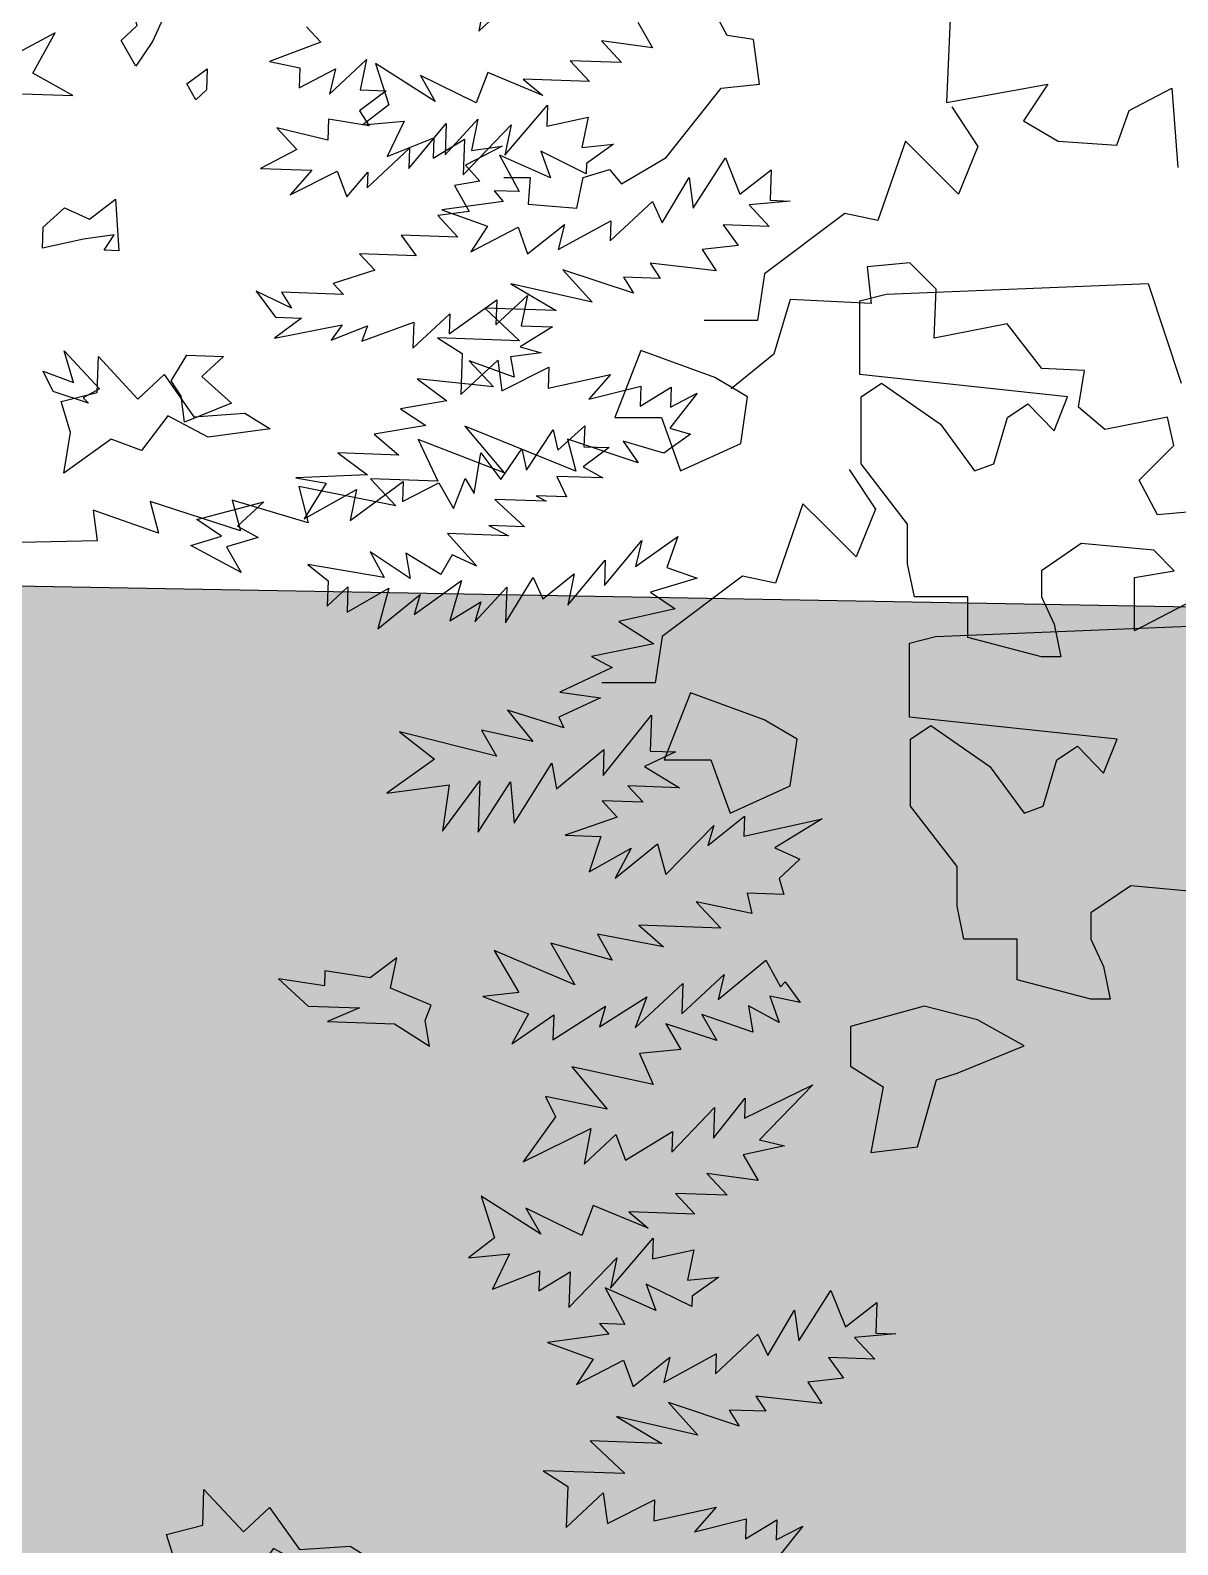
# Model space of a CAD drawing. Header units: inches. Extents: x 11.9 to 85.3, y 5.2 to 37.4.
# Drawn here: x 39.4636 to 39.7312, y 21.8438 to 22.197 of the extents above; entities that cross this region are included whole.
import ezdxf

# ---------------------------------------------------------------- set-up
doc = ezdxf.new("R2010")
doc.units = ezdxf.units.IN
doc.header["$MEASUREMENT"] = 0
doc.layers.add('CAY', color=94, linetype='Continuous')
doc.layers.add('CAY-3', color=61, linetype='Continuous')

# ---------------------------------------------------------------- blocks, each defined once
blk = doc.blocks.new('A$C76451831')
at = {"layer": 'CAY'}
for p, q in [((5368.29, 853.27), (5349.35, 843.05)), ((5356.68, 832.37), (5368.29, 853.27)), ((5498.9, 856.42), (5506.33, 848.45)), ((5506.33, 848.45), (5479.7, 838.5)), ((5479.7, 838.5), (5495.44, 835.23)), ((5495.44, 835.23), (5495.08, 824.82)), ((5495.08, 824.82), (5514, 834.58)), ((5510.83, 821.55), (5530.03, 839.46)), ((5514, 834.58), (5510.83, 821.55)), ((5530.03, 839.46), (5526.76, 823.71)), ((5377.57, 820.76), (5356.68, 832.37)), ((5351.32, 821.68), (5377.57, 820.76)), ((5540.34, 823.24), (5526.38, 812.84)), ((5526.76, 823.71), (5540.34, 823.24)), ((5526.38, 812.84), (5531.55, 804.96)), ((5509.99, 797.55), (5483.48, 803.92)), ((5483.48, 803.92), (5493.96, 792.67)), ((5510.37, 808.42), (5509.99, 797.55)), ((5531.55, 804.96), (5510.37, 808.42)), ((5552.08, 782.93), (5571.47, 806.28)), ((5570.9, 789.98), (5587.86, 808.43)), ((5571.47, 806.28), (5570.9, 789.98)), ((5587.86, 808.43), (5584.57, 792.23)), ((5493.96, 792.67), (5475.04, 782.9)), ((5530.42, 772.81), (5552.44, 793.35)), ((5552.44, 793.35), (5552.08, 782.93)), ((5600.51, 794.39), (5581.59, 784.62)), ((5584.57, 792.23), (5600.51, 794.39)), ((5475.04, 782.9), (5501.74, 781.97)), ((5501.74, 781.97), (5490.42, 769.22)), ((5490.42, 769.22), (5514.87, 781.51)), ((5514.87, 781.51), (5519.84, 768.19)), ((5519.84, 768.19), (5530.71, 780.96)), ((5530.71, 780.96), (5530.42, 772.81)), ((5581.59, 784.62), (5589, 776.2)), ((5589, 776.2), (5575.78, 773.95)), ((5575.78, 773.95), (5583.47, 760.53)), ((5583.47, 760.53), (5567.08, 758.38)), ((5567.08, 758.38), (5577.56, 747.14)), ((5577.56, 747.14), (5548.14, 748.16)), ((5548.14, 748.16), (5555.93, 737.47)), ((5526.51, 738.49), (5534.37, 730.06)), ((5555.93, 737.47), (5526.51, 738.49)), ((5534.37, 730.06), (5512.83, 723.1)), ((5472.81, 719.06), (5482.76, 705.57)), ((5491.08, 710.26), (5472.81, 719.06)), ((5518.07, 717.48), (5485.93, 718.6)), ((5485.93, 718.6), (5491.08, 710.26)), ((5512.83, 723.1), (5518.07, 717.48)), ((5597.27, 701.57), (5613.66, 716.86)), ((5613.66, 716.86), (5610.39, 701.11)), ((5573.09, 696.97), (5597.73, 714.7)), ((5597.73, 714.7), (5597.27, 701.57)), ((5496.34, 705.09), (5482.38, 694.7)), ((5482.38, 694.7), (5517.52, 701.63)), ((5482.76, 705.57), (5496.34, 705.09)), ((5517.52, 701.63), (5511.8, 693.67)), ((5511.8, 693.67), (5530.64, 701.17)), ((5527.64, 693.12), (5554.72, 703.05)), ((5530.64, 701.17), (5527.64, 693.12)), ((5554.25, 689.47), (5573.45, 707.39)), ((5554.72, 703.05), (5554.25, 689.47)), ((5573.45, 707.39), (5573.09, 696.97)), ((5626.69, 700.54), (5610.01, 690.24)), ((5610.39, 701.11), (5626.69, 700.54)), ((5620.78, 687.15), (5604.85, 684.98)), ((5604.85, 684.98), (5606.74, 674.49)), ((5610.01, 690.24), (5620.78, 687.15)), ((5606.74, 674.49), (5583.48, 683.01)), ((5583.48, 683.01), (5596.14, 669.42)), ((5596.14, 669.42), (5556.41, 673.53)), ((5556.41, 673.53), (5571.87, 662.11)), ((5571.87, 662.11), (5547.71, 657.97)), ((5547.71, 657.97), (5561, 649.34)), ((5561, 649.34), (5534.11, 644.84)), ((5613.22, 626.21), (5627.08, 647.03)), ((5627.08, 647.03), (5629.44, 636.52)), ((5629.44, 636.52), (5643.47, 649.18)), ((5643.47, 649.18), (5643.09, 638.31)), ((5534.11, 644.84), (5546.87, 633.97)), ((5656.22, 637.86), (5642.73, 627.9)), ((5643.09, 638.31), (5656.22, 637.86)), ((5515.19, 635.07), (5530.65, 623.65)), ((5546.87, 633.97), (5515.19, 635.07)), ((5586.05, 614.01), (5589.51, 635.2)), ((5589.51, 635.2), (5599.9, 621.24)), ((5599.9, 621.24), (5610.88, 637.17)), ((5610.88, 637.17), (5613.22, 626.21)), ((5530.65, 623.65), (5493.44, 622.23)), ((5493.44, 622.23), (5509.21, 619.42)), ((5575.36, 606.23), (5581.34, 621.88)), ((5581.34, 621.88), (5586.05, 614.01)), ((5628.96, 622.94), (5634.03, 612.34)), ((5652.95, 622.1), (5628.96, 622.94)), ((5642.73, 627.9), (5652.95, 622.1)), ((5509.21, 619.42), (5497.68, 600.78)), ((5497.68, 600.78), (5524.95, 616.15)), ((5521.67, 599.94), (5549.11, 620.29)), ((5524.95, 616.15), (5521.67, 599.94)), ((5549.11, 620.29), (5548.75, 609.88)), ((5548.75, 609.88), (5567.67, 619.64)), ((5567.67, 619.64), (5575.36, 606.23)), ((5596.82, 610.92), (5612.19, 596.78)), ((5623.52, 609.98), (5596.82, 610.92)), ((5618.19, 612.89), (5623.52, 609.98)), ((5634.03, 612.34), (5618.19, 612.89)), ((5603.87, 592.08), (5572.18, 593.19)), ((5572.18, 593.19), (5587.46, 576.34)), ((5612.19, 596.78), (5593.63, 597.43)), ((5593.63, 597.43), (5603.87, 592.08)), ((5669.92, 576.18), (5691.77, 591.73)), ((5691.77, 591.73), (5686.22, 575.61)), ((5552.79, 569.84), (5531.98, 583.71)), ((5531.98, 583.71), (5539.21, 570.31)), ((5568.73, 572), (5550.53, 583.07)), ((5550.53, 583.07), (5552.79, 569.84)), ((5574.52, 582.23), (5568.73, 572)), ((5587.46, 576.34), (5574.52, 582.23)), ((5653.72, 566.32), (5673.11, 589.67)), ((5673.11, 589.67), (5669.92, 576.18)), ((5499.57, 577.14), (5510.15, 568.61)), ((5539.21, 570.31), (5499.57, 577.14)), ((5634.78, 556.1), (5654.18, 579.45)), ((5654.18, 579.45), (5653.72, 566.32)), ((5686.22, 575.61), (5701.88, 570.07)), ((5510.15, 568.61), (5509.69, 555.48)), ((5554.86, 551.18), (5579.49, 568.91)), ((5579.49, 568.91), (5573.32, 547.82)), ((5602.29, 546.81), (5616.7, 570.33)), ((5616.7, 570.33), (5621.75, 559.27)), ((5621.75, 559.27), (5638.07, 572.3)), ((5638.07, 572.3), (5634.78, 556.1)), ((5701.88, 570.07), (5677.61, 562.76)), ((5509.69, 555.48), (5520.47, 565.53)), ((5520.47, 565.53), (5520.01, 552.4)), ((5520.01, 552.4), (5541.74, 564.79)), ((5541.74, 564.79), (5536.02, 543.68)), ((5536.02, 543.68), (5557.94, 561.5)), ((5557.94, 561.5), (5554.86, 551.18)), ((5586.44, 547.36), (5602.93, 565.37)), ((5602.93, 565.37), (5602.29, 546.81)), ((5677.61, 562.76), (5690.45, 554.15)), ((5573.32, 547.82), (5589.52, 557.68)), ((5589.52, 557.68), (5586.44, 547.36)), ((5690.45, 554.15), (5661.22, 547.47)), ((5661.22, 547.47), (5679.4, 535.95)), ((5679.4, 535.95), (5646.99, 529.38)), ((5683.65, 539.8), (5680.11, 515.62)), ((5646.99, 529.38), (5657.66, 523.56)), ((5657.66, 523.56), (5630.49, 510.91)), ((5680.11, 515.62), (5652.4, 515.62)), ((5651.68, 507.91), (5630.03, 497.78)), ((5630.49, 510.91), (5651.68, 507.91)), ((5632.55, 492.25), (5603.42, 501.43)), ((5603.42, 501.43), (5616.44, 485.11)), ((5630.03, 497.78), (5632.55, 492.25)), ((5652.99, 467.51), (5678.1, 498.82)), ((5678.1, 498.82), (5677.45, 480.26)), ((5597.6, 477.61), (5547.29, 490.25)), ((5547.29, 490.25), (5565.37, 476.01)), ((5589.92, 491.02), (5597.6, 477.61)), ((5616.44, 485.11), (5589.92, 491.02)), ((5628.73, 460.65), (5653.46, 481.1)), ((5653.46, 481.1), (5652.99, 467.51)), ((5677.45, 480.26), (5690.58, 479.8)), ((5565.37, 476.01), (5540.74, 458.29)), ((5606.81, 442.83), (5626.47, 473.88)), ((5626.47, 473.88), (5628.73, 460.65)), ((5690.58, 479.8), (5674.45, 472.2)), ((5674.45, 472.2), (5692.64, 461.14)), ((5569.51, 438.7), (5589, 464.76)), ((5589, 464.76), (5588.07, 438.05)), ((5588.07, 438.05), (5604.84, 464.21)), ((5604.84, 464.21), (5606.81, 442.83)), ((5540.74, 458.29), (5573.06, 462.6)), ((5573.06, 462.6), (5569.51, 438.7)), ((5665.94, 462.08), (5673.8, 453.64)), ((5692.64, 461.14), (5665.94, 462.08)), ((5652.53, 454.38), (5660.39, 445.95)), ((5673.8, 453.64), (5652.53, 454.38)), ((5660.39, 445.95), (5633.33, 436.47)), ((5685.63, 416.05), (5710.54, 441.48)), ((5707.46, 431.16), (5726.57, 446.36)), ((5710.54, 441.48), (5707.46, 431.16)), ((5726.57, 446.36), (5726.2, 435.94)), ((5726.2, 435.94), (5766.85, 444.95)), ((5766.85, 444.95), (5742.31, 429.94)), ((5633.33, 436.47), (5651.88, 435.82)), ((5651.88, 435.82), (5645.8, 417.45)), ((5645.8, 417.45), (5667.53, 429.83)), ((5659.29, 414.25), (5681.21, 432.08)), ((5667.53, 429.83), (5659.29, 414.25)), ((5681.21, 432.08), (5685.63, 416.05)), ((5742.31, 429.94), (5755.24, 424.05)), ((5755.24, 424.05), (5744.47, 414)), ((5744.47, 414), (5746.9, 405.75)), ((5701.45, 401.9), (5714.12, 388.31)), ((5730.24, 395.91), (5701.45, 401.9)), ((5746.9, 405.75), (5727.89, 406.42)), ((5727.89, 406.42), (5730.24, 395.91)), ((5714.12, 388.31), (5671.57, 389.8)), ((5671.57, 389.8), (5684.32, 378.47)), ((5625.93, 380.51), (5638.32, 358.77)), ((5657.8, 371.69), (5625.93, 380.51)), ((5650.11, 385.11), (5657.8, 371.69)), ((5684.32, 378.47), (5650.11, 385.11)), ((5596.34, 376.56), (5609.18, 354.8)), ((5638.32, 358.77), (5596.34, 376.56)), ((5712.82, 351.18), (5737.55, 371.63)), ((5737.55, 371.63), (5745.22, 357.76)), ((5693.98, 343.68), (5715.99, 364.22)), ((5715.99, 364.22), (5712.82, 351.18)), ((5609.18, 354.8), (5590.52, 352.74)), ((5669.71, 336.37), (5694.53, 359.53)), ((5694.53, 359.53), (5693.98, 343.68)), ((5745.22, 357.76), (5747.58, 360.4)), ((5747.58, 360.4), (5755.36, 349.7)), ((5590.52, 352.74), (5614.23, 343.75)), ((5626.89, 330.16), (5654.25, 347.79)), ((5651.15, 337.02), (5675.71, 352.48)), ((5654.25, 347.79), (5651.15, 337.02)), ((5675.71, 352.48), (5669.71, 336.37)), ((5744.58, 339.2), (5728.57, 347.91)), ((5728.57, 347.91), (5730.81, 334.24)), ((5755.36, 349.7), (5739.62, 352.97)), ((5739.62, 352.97), (5744.58, 339.2)), ((5614.23, 343.75), (5605.53, 328.18)), ((5605.53, 328.18), (5627.35, 343.29)), ((5627.35, 343.29), (5626.89, 330.16)), ((5712.08, 329.9), (5685.64, 338.53)), ((5685.64, 338.53), (5693.33, 325.12)), ((5730.81, 334.24), (5704.39, 343.32)), ((5704.39, 343.32), (5712.08, 329.9)), ((5693.33, 325.12), (5671.96, 323.14)), ((5671.96, 323.14), (5679.1, 307.03)), ((5636.83, 316.21), (5655.1, 294.27)), ((5679.1, 307.03), (5636.83, 316.21)), ((5726.53, 289.51), (5762.02, 306.85)), ((5762.02, 306.85), (5734.29, 278.35)), ((5623.15, 300.82), (5628.22, 290.22)), ((5655.1, 294.27), (5623.15, 300.82)), ((5710.31, 279.19), (5726.89, 299.92)), ((5726.89, 299.92), (5726.53, 289.51)), ((5688.75, 271.78), (5710.86, 295.04)), ((5710.86, 295.04), (5710.31, 279.19)), ((5628.22, 290.22), (5611.54, 266.77)), ((5611.54, 266.77), (5646.58, 284.14)), ((5646.58, 284.14), (5643.22, 265.67)), ((5643.22, 265.67), (5659.62, 280.96)), ((5659.62, 280.96), (5664.59, 267.64)), ((5664.59, 267.64), (5689.13, 282.65)), ((5689.13, 282.65), (5688.75, 271.78)), ((5734.29, 278.35), (5747.32, 275.18)), ((5747.32, 275.18), (5725.86, 270.49)), ((5725.86, 270.49), (5733.55, 257.07)), ((5733.55, 257.07), (5706.94, 260.72)), ((5706.94, 260.72), (5717.43, 249.48)), ((5620.65, 229.28), (5589.62, 248.95)), ((5589.62, 248.95), (5596.57, 227.4)), ((5647.91, 244.2), (5641.92, 228.54)), ((5676.5, 232.32), (5647.91, 244.2)), ((5717.43, 249.48), (5690.72, 250.41)), ((5690.72, 250.41), (5700.77, 239.63)), ((5641.92, 228.54), (5612.96, 242.7)), ((5612.96, 242.7), (5620.65, 229.28)), ((5700.77, 239.63), (5666.37, 240.83)), ((5666.37, 240.83), (5676.5, 232.32)), ((5596.57, 227.4), (5583.06, 216.99)), ((5656.83, 201.27), (5679.04, 227.24)), ((5679.04, 227.24), (5678.66, 216.38)), ((5678.66, 216.38), (5700.12, 221.07)), ((5700.12, 221.07), (5696.85, 205.31)), ((5583.06, 216.99), (5604.43, 218.97)), ((5604.43, 218.97), (5595.64, 200.69)), ((5635.18, 191.15), (5660.1, 217.02)), ((5660.1, 217.02), (5656.83, 201.27)), ((5595.64, 200.69), (5619.99, 210.27)), ((5619.99, 210.27), (5619.62, 199.85)), ((5619.62, 199.85), (5635.83, 209.71)), ((5635.83, 209.71), (5635.18, 191.15)), ((5696.85, 205.31), (5713.22, 207.01)), ((5713.22, 207.01), (5699.28, 197.07)), ((5654.12, 201.37), (5664.33, 182.42)), ((5680.44, 189.57), (5654.12, 201.37)), ((5699.09, 191.64), (5675.48, 203.34)), ((5675.48, 203.34), (5680.44, 189.57)), ((5699.28, 197.07), (5699.09, 191.64)), ((5754.66, 173.83), (5771.43, 199.99)), ((5771.43, 199.99), (5778.93, 181.14)), ((5738.54, 166.23), (5752.5, 189.77)), ((5752.5, 189.77), (5754.66, 173.83)), ((5778.93, 181.14), (5795.23, 193.72)), ((5795.23, 193.72), (5794.68, 177.87)), ((5651.21, 182.88), (5655.99, 177.27)), ((5664.33, 182.42), (5651.21, 182.88)), ((5655.99, 177.27), (5624.12, 172.95)), ((5711.47, 156.75), (5733.48, 177.29)), ((5733.48, 177.29), (5738.54, 166.23)), ((5805.09, 177.51), (5783.72, 175.53)), ((5783.72, 175.53), (5794.2, 164.29)), ((5794.68, 177.87), (5805.09, 177.51)), ((5624.12, 172.95), (5647.84, 164.41)), ((5668.64, 150.09), (5687.75, 165.29)), ((5684.58, 152.25), (5711.83, 167.16)), ((5687.75, 165.29), (5684.58, 152.25)), ((5711.83, 167.16), (5711.47, 156.75)), ((5647.84, 164.41), (5639.22, 151.11)), ((5639.22, 151.11), (5663.68, 163.86)), ((5663.68, 163.86), (5668.64, 150.09)), ((5794.2, 164.29), (5770.22, 165.13)), ((5770.22, 165.13), (5778, 154.43)), ((5778, 154.43), (5759.35, 152.36)), ((5759.35, 152.36), (5766.66, 141.22)), ((5723.66, 129.58), (5686.93, 141.74)), ((5686.93, 141.74), (5702.2, 124.89)), ((5766.66, 141.22), (5732.36, 145.14)), ((5732.36, 145.14), (5737.52, 137.25)), ((5702.2, 124.89), (5659.94, 134.52)), ((5659.94, 134.52), (5683.47, 120.56)), ((5737.52, 137.25), (5718.51, 137.92)), ((5718.51, 137.92), (5723.66, 129.58)), ((5646.36, 121.85), (5664.34, 104.9)), ((5683.47, 120.56), (5646.36, 121.85)), ((5621.8, 106.39), (5634.65, 98.23)), ((5664.34, 104.9), (5621.8, 106.39)), ((5634.65, 98.23), (5633.91, 76.95)), ((5633.91, 76.95), (5653.12, 94.87)), ((5653.12, 94.87), (5655.28, 78.93)), ((5655.28, 78.93), (5679.72, 91.22)), ((5679.72, 91.22), (5679.35, 80.35)), ((5679.35, 80.35), (5711.76, 87.38)), ((5711.76, 87.38), (5700.44, 74.63)), ((5700.44, 74.63), (5727.42, 81.39)), ((5727.42, 81.39), (5727.05, 70.98)), ((5727.05, 70.98), (5743.26, 80.84)), ((5743.26, 80.84), (5742.89, 70.43)), ((5756.74, 77.65), (5742.51, 59.56)), ((5742.89, 70.43), (5756.74, 77.65))]:
    blk.add_line(p, q, dxfattribs=at)
for points in [[(1689.71, 404.91), (1686.35, 386.44), (1702.74, 401.73)], [(1768.99, 391.26), (1776.68, 377.85), (1750.07, 381.5), (1760.55, 370.25), (1733.85, 371.18), (1743.89, 360.4), (1709.5, 361.61), (1719.62, 353.09), (1691.03, 364.97), (1685.05, 349.31), (1656.09, 363.47), (1663.78, 350.05), (1632.74, 369.73), (1639.69, 348.18), (1626.19, 337.77), (1647.56, 339.74), (1638.76, 321.46), (1663.11, 331.04), (1662.75, 320.62), (1678.95, 330.48), (1678.31, 311.92), (1703.23, 337.8), (1699.96, 322.04), (1722.16, 348.02), (1721.78, 337.15), (1743.24, 341.84), (1739.98, 326.09), (1756.35, 327.78), (1742.41, 317.84), (1742.22, 312.41), (1718.61, 324.11), (1723.57, 310.34), (1697.24, 322.14), (1707.46, 303.2), (1694.33, 303.65), (1699.12, 298.05), (1667.25, 293.72), (1690.97, 285.19), (1682.35, 271.89), (1706.81, 284.63), (1711.76, 270.86), (1730.87, 286.06), (1727.7, 273.02), (1754.96, 287.94), (1754.59, 277.52), (1776.61, 298.06), (1781.66, 287), (1795.62, 310.54), (1797.79, 294.6), (1814.56, 320.76), (1822.06, 301.91), (1838.36, 314.49), (1837.8, 298.64), (1848.21, 298.28), (1826.85, 296.31), (1837.33, 285.06), (1813.34, 285.9), (1821.13, 275.2), (1802.47, 273.13), (1809.79, 262), (1775.49, 265.91), (1780.65, 258.03), (1761.64, 258.69), (1766.79, 250.35), (1730.05, 262.51), (1745.32, 245.66), (1703.06, 255.3), (1726.59, 241.33), (1689.48, 242.62), (1707.47, 225.68), (1664.92, 227.16), (1677.78, 219.01), (1677.04, 197.72), (1696.24, 215.64), (1698.4, 199.7), (1722.85, 211.99), (1722.47, 201.12), (1754.89, 208.15), (1743.57, 195.4), (1770.54, 202.17), (1770.18, 191.75), (1786.38, 201.61), (1786.02, 191.2), (1799.87, 198.42), (1785.64, 180.33), (1796.41, 177.24), (1782.46, 167.3), (1761.38, 173.47), (1769.15, 162.32), (1732.42, 174.48), (1736.83, 158.01), (1679.18, 181.33), (1699.63, 157.04), (1654.93, 174.47), (1665.05, 152.81), (1630.2, 154.03), (1643.3, 139.97), (1592.89, 149.89), (1597.68, 131.14), (1558.21, 142.94), (1562.64, 126.92), (1515.59, 142.16), (1520, 125.69), (1485.98, 137.76), (1488.14, 121.81), (1440.07, 120.77)], [(5441.39, 818.53), (5436.7, 826.86), (5447.39, 834.64), (5447.01, 823.78), (5441.39, 818.53)]]:
    blk.add_lwpolyline(points, dxfattribs=at)
for points in [[(5402.59, 849.35), (5411.02, 857.22), (5408.57, 865.01), (5413.82, 859.39), (5427.23, 867.08), (5418.88, 848.78), (5410.28, 835.94)], [(5401.49, 740.14), (5393.8, 740.41), (5399.06, 748.38), (5383.13, 746.22), (5361.67, 741.53), (5362.05, 752.4), (5373.27, 762.43), (5386.21, 756.54), (5399.71, 766.95)], [(5385.59, 660.91), (5367.22, 666.99), (5362.15, 677.59), (5377.8, 671.61), (5372.94, 688.09), (5391.29, 668.41), (5382.97, 663.72)], [(5433.75, 664.66), (5428.59, 672.55), (5436.76, 685.87), (5455.77, 685.2), (5444.52, 674.72), (5459.91, 661.03), (5435.54, 651)], [(5441.93, 600.46), (5476.69, 609.67), (5463.11, 597), (5473.78, 591.19), (5457.3, 586.32), (5464.99, 572.91), (5438.74, 586.97), (5454.77, 591.85)], [(5560.63, 340.18), (5563.63, 348.23), (5542.64, 357.13), (5545.91, 372.88), (5531.95, 362.49), (5508.51, 366.03), (5508.25, 358.33), (5484.35, 361.88), (5499.72, 347.75), (5526.42, 346.81), (5509.86, 339.69), (5544.71, 338.47), (5562.89, 326.95)], [(1808.96, 206.53), (1770.64, 220.69), (1757.08, 185.88), (1781.25, 185.88), (1791.27, 158.16), (1822.52, 172.32), (1826.06, 196.5)], [(1474.25, 178.06), (1469.37, 194.1), (1488.11, 198.88), (1488.76, 217.45), (1509.29, 195.42), (1522.88, 208.09), (1538.43, 186.24), (1564.77, 188.04), (1578.08, 179.87), (1545.76, 175.56), (1524.85, 186.72), (1511.07, 168.61), (1495.42, 174.6), (1470.79, 156.87)], [(5431.12, 57.29), (5426.24, 73.32), (5444.99, 78.11), (5445.64, 96.67), (5466.17, 74.65), (5479.75, 87.32), (5495.3, 65.47), (5521.65, 67.27), (5534.95, 59.1), (5502.63, 54.79), (5481.72, 65.95), (5467.95, 47.84), (5452.3, 53.83), (5427.66, 36.1)]]:
    blk.add_lwpolyline(points, close=True, dxfattribs=at)
at = {"layer": 'CAY-3'}
for p, q in [((5780.93, 626.51), (5794.49, 605.87)), ((5756.87, 608.7), (5742.61, 567.53)), ((5766.78, 598.79), (5756.87, 608.7)), ((5794.49, 605.87), (5784.47, 581.1)), ((5784.47, 581.1), (5766.78, 598.79)), ((5725.51, 571.07), (5683.65, 539.8)), ((5742.61, 567.53), (5725.51, 571.07)), ((5825.74, 539.8), (5961.93, 545.34)), ((5812.18, 536.27), (5825.74, 539.8)), ((5812.18, 497.92), (5812.18, 536.27)), ((5920.07, 486.36), (5812.18, 497.92)), ((5812.76, 486.36), (5823.37, 493.44)), ((5823.37, 493.44), (5854.03, 472.2)), ((5812.76, 451.56), (5812.76, 486.36)), ((5888.82, 475.74), (5899.43, 482.82)), ((5899.43, 482.82), (5912.99, 468.66)), ((5912.99, 468.66), (5920.07, 486.36)), ((5854.03, 472.2), (5871.72, 448.02)), ((5881.74, 451.56), (5888.82, 475.74)), ((5836.93, 420.29), (5812.76, 451.56)), ((5871.72, 448.02), (5881.74, 451.56)), ((5836.93, 399.65), (5836.93, 420.29)), ((5927.14, 410.26), (5906.51, 396.11)), ((5964.88, 406.73), (5927.14, 410.26)), ((5840.47, 382.54), (5836.93, 399.65)), ((5906.51, 396.11), (5906.51, 382.54)), ((5868.18, 382.54), (5840.47, 382.54)), ((5868.18, 361.31), (5868.18, 382.54)), ((5906.51, 382.54), (5912.99, 368.38)), ((5912.99, 368.38), (5916.53, 351.28)), ((5906.51, 351.28), (5868.18, 361.31)), ((1932.09, 347.17), (1945.65, 326.52)), ((5916.53, 351.28), (5906.51, 351.28)), ((1908.03, 329.36), (1893.76, 288.18)), ((1917.93, 319.45), (1908.03, 329.36)), ((1945.65, 326.52), (1935.62, 301.75)), ((1935.62, 301.75), (1917.93, 319.45)), ((1876.66, 291.72), (1834.8, 260.46)), ((1893.76, 288.18), (1876.66, 291.72)), ((1834.8, 260.46), (1831.26, 236.28)), ((1898.01, 249.95), (2034.2, 255.49)), ((2034.2, 255.49), (2051.3, 203.58)), ((1884.45, 246.41), (1898.01, 249.95)), ((1884.45, 208.07), (1884.45, 246.41)), ((1831.26, 236.28), (1803.55, 236.28)), ((1992.33, 196.5), (1884.45, 208.07)), ((1885.02, 196.5), (1895.64, 203.58)), ((1895.64, 203.58), (1926.3, 182.34)), ((1885.02, 161.7), (1885.02, 196.5)), ((1961.08, 185.88), (1971.7, 192.96)), ((1971.7, 192.96), (1985.26, 178.81)), ((1985.26, 178.81), (1992.33, 196.5)), ((1926.3, 182.34), (1943.99, 158.16)), ((1954.01, 161.7), (1961.08, 185.88)), ((1909.2, 130.44), (1885.02, 161.7)), ((1943.99, 158.16), (1954.01, 161.7)), ((1909.2, 109.79), (1909.2, 130.44)), ((2127.74, 127.5), (2027.12, 74.99)), ((1999.41, 120.41), (1978.77, 106.25)), ((2037.15, 116.87), (1999.41, 120.41)), ((2047.76, 106.25), (2037.15, 116.87)), ((1912.74, 92.69), (1909.2, 109.79)), ((1978.77, 106.25), (1978.77, 92.69)), ((2027.12, 102.71), (2047.76, 106.25)), ((2027.12, 74.99), (2027.12, 102.71)), ((1940.45, 92.69), (1912.74, 92.69)), ((1940.45, 71.45), (1940.45, 92.69)), ((1978.77, 92.69), (1985.26, 78.53)), ((1978.77, 61.42), (1940.45, 71.45)), ((1985.26, 78.53), (1988.8, 61.42)), ((1988.8, 61.42), (1978.77, 61.42))]:
    blk.add_line(p, q, dxfattribs=at)
for points in [[(5601.46, 778.11), (5615.17, 778.11), (5614.12, 764.39), (5639.43, 762.29), (5642.59, 778.11), (5656.3, 782.32), (5662.63, 774.94), (5685.84, 788.65), (5714.31, 824.51), (5734.35, 826.62), (5731.19, 849.82), (5717.48, 851.93), (5709.04, 867.75)], [(5833.49, 864.59), (5831.38, 817.13), (5884.12, 826.62), (5871.46, 807.64), (5889.39, 797.09), (5919.98, 794.98), (5926.3, 812.91), (5948.45, 824.51), (5951.62, 783.38)], [(5966.38, 605.14), (5941.07, 603.03), (5931.58, 620.96), (5949.51, 638.89), (5946.34, 653.65), (5913.65, 647.32), (5899.94, 658.93), (5903.1, 677.91), (5880.95, 678.97), (5863.02, 702.17), (5825.05, 694.79), (5826.11, 720.1), (5812.4, 733.81), (5790.25, 731.7), (5792.36, 712.72), (5750.17, 714.82), (5741.73, 686.35), (5719.59, 668.42)]]:
    blk.add_lwpolyline(points, dxfattribs=at)
for points in [[(5736.7, 496.38), (5698.37, 510.54), (5684.81, 475.74), (5708.98, 475.74), (5719.01, 448.02), (5750.26, 462.17), (5753.8, 486.36)], [(5847.55, 340.66), (5819.83, 347.74), (5781.51, 337.12), (5781.51, 316.48), (5798.61, 305.86), (5792.12, 271.65), (5816.3, 274.6), (5826.32, 309.4), (5836.93, 312.94), (5871.72, 327.09)]]:
    blk.add_lwpolyline(points, close=True, dxfattribs=at)

msp = doc.modelspace()

# ---------------------------------------------------------------- hatches: boundary and pattern name
at = {"true_color": 0x000000}
h = msp.add_hatch(color=18, dxfattribs=at)
h.dxf.hatch_style = 1
h.paths.add_polyline_path([(70.51978, 21.54651), (69.24363, 22.3819), (69.24363, 24.06333), (69.11663, 24.06333), (69.11663, 22.25961), (70.25366, 21.51914), (12.49661, 22.54745), (12.49661, 21.9488), (70.51978, 21.1086)])

# ---------------------------------------------------------------- linework, layer by layer
msp.add_lwpolyline([(12.49661, 22.54745), (70.25366, 21.51914), (69.11663, 22.25961), (69.11663, 24.06333), (67.06144, 24.06333), (69.24363, 24.06333), (69.24363, 22.3819), (70.51978, 21.54651), (70.51978, 21.1086), (12.49661, 21.9488)], close=True)

# ---------------------------------------------------------------- block references
at = {"layer": 'CAY', "xscale": 0.0004489089019145984, "yscale": 0.0004489089019145984, "zscale": 0.0004489089019145984}
for p in [(38.81115, 22.02325), (37.05949, 21.8133)]:
    msp.add_blockref('A$C76451831', p, dxfattribs=at)

doc.saveas('drawing.dxf')
